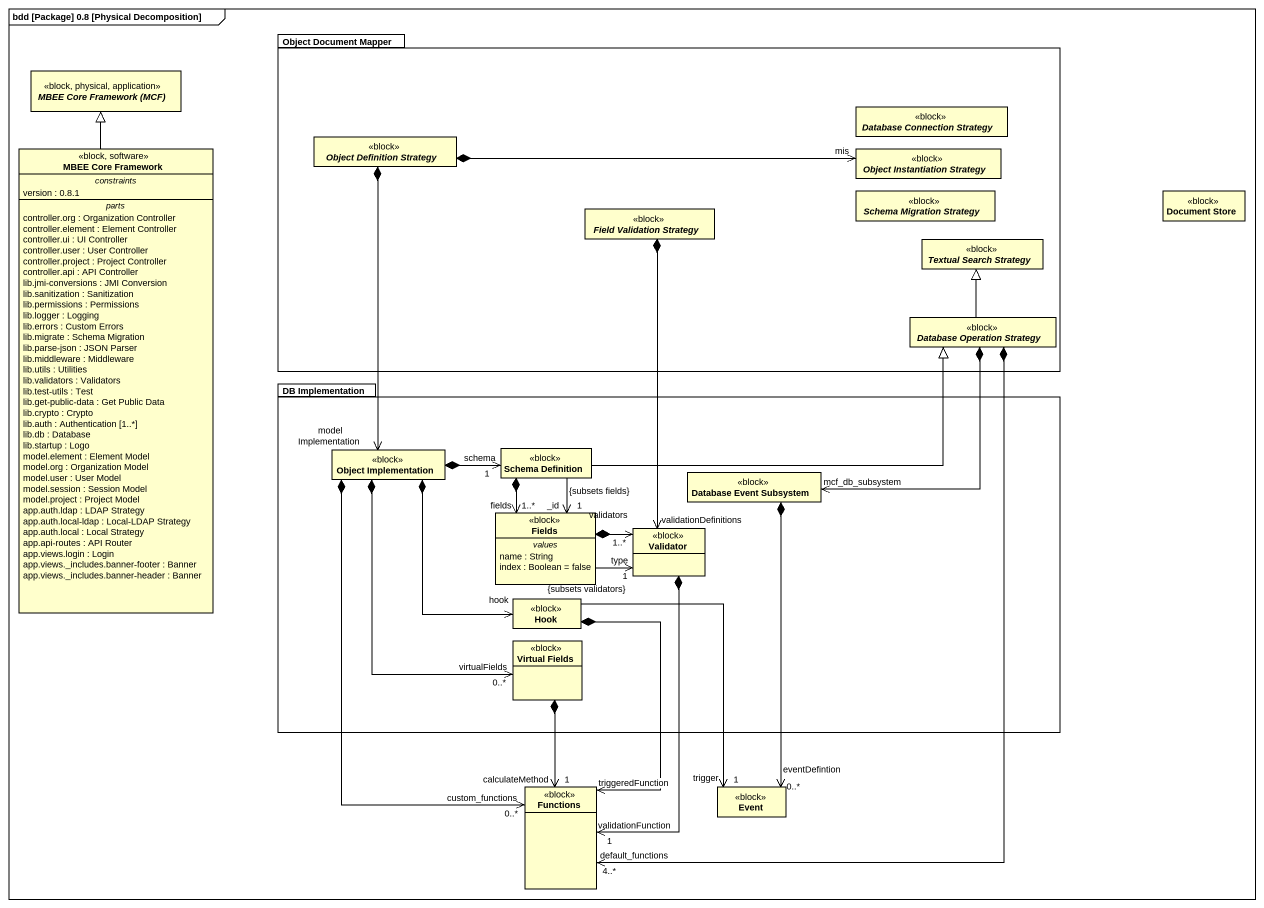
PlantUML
@startuml
mainframe bdd [Package] 0.8 [Physical Decomposition]
hide circle
hide empty members
package "Object Document Mapper" as Object_Document_Mapper {
  abstract class "Database Connection Strategy" as Database_Connection_Strategy <<block>>
  abstract class "Object Definition Strategy" as Object_Definition_Strategy <<block>>
  abstract class "Object Instantiation Strategy" as Object_Instantiation <<block>>
  abstract class "Schema Migration Strategy" as Schema_Migration_Strategy <<block>>
  abstract class "Field Validation Strategy" as Field_Validation_Strategy <<block>>
  abstract class "Textual Search Strategy" as Textual_Search_Strategy <<block>>
  abstract class "Database Operation Strategy" as Database_Operation_Strategy <<block>>
}
abstract class "MBEE Core Framework (MCF)" as MBEE_Core_Framework_MCF <<block, physical, application>>
class "MBEE Core Framework" as MBEE_Core_Framework <<block, software>> {
  -- constraints --
  version : 0.8.1
  -- parts --
  controller.org : Organization Controller
  controller.element : Element Controller
  controller.ui : UI Controller
  controller.user : User Controller
  controller.project : Project Controller
  controller.api : API Controller
  lib.jmi-conversions : JMI Conversion
  lib.sanitization : Sanitization
  lib.permissions : Permissions
  lib.logger : Logging
  lib.errors : Custom Errors
  lib.migrate : Schema Migration
  lib.parse-json : JSON Parser
  lib.middleware : Middleware
  lib.utils : Utilities
  lib.validators : Validators
  lib.test-utils : Test
  lib.get-public-data : Get Public Data
  lib.crypto : Crypto
  lib.auth : Authentication [1..*]
  lib.db : Database
  lib.startup : Logo
  model.element : Element Model
  model.org : Organization Model
  model.user : User Model
  model.session : Session Model
  model.project : Project Model
  app.auth.ldap : LDAP Strategy
  app.auth.local-ldap : Local-LDAP Strategy
  app.auth.local : Local Strategy
  app.api-routes : API Router
  app.views.login : Login
  app.views._includes.banner-footer : Banner
  app.views._includes.banner-header : Banner
}
class "Document Store" as Document_Store <<block>>
package "DB Implementation" as DB_Implementation {
  class "Object Implementation" as Object_Implementation <<block>>
  class "Schema Definition" as Schema_Definition <<block>>
  class "Database Event Subsystem" as Database_Event_Subsystem <<block>>
  class Fields <<block>> {
    -- values --
    name : String
    index : Boolean = false
  }
  class Validator <<block>>
  class Hook <<block>>
  class "Virtual Fields" as Virtual_Fields <<block>>
}
class Functions <<block>>
class Event <<block>>
MBEE_Core_Framework -up-|> MBEE_Core_Framework_MCF
Object_Definition_Strategy *-right-> "mis" Object_Instantiation
Object_Definition_Strategy *--> "model Implementation" Object_Implementation
Field_Validation_Strategy *--> "validationDefinitions" Validator
Database_Operation_Strategy -up-|> Textual_Search_Strategy
Database_Operation_Strategy *--> "mcf_db_subsystem" Database_Event_Subsystem
Database_Operation_Strategy *--> "default_functions\n4..*" Functions
Object_Implementation *-right-> "schema\n1" Schema_Definition
Object_Implementation *--> "hook" Hook
Object_Implementation *--> "virtualFields\n0..*" Virtual_Fields
Object_Implementation *--> "custom_functions\n0..*" Functions
Schema_Definition -right-|> Database_Operation_Strategy
Schema_Definition *--> "fields\n1..*" Fields
Schema_Definition --> "_id\n1\n{subsets fields}" Fields
Database_Event_Subsystem *--> "eventDefintion\n0..*" Event
Fields *-right-> "validators\n1..*" Validator
Fields -right-> "type\n1\n{subsets validators}" Validator
Validator *--> "validationFunction\n1" Functions
Hook *--> "triggeredFunction" Functions
Hook --> "trigger\n1" Event
Virtual_Fields *--> "calculateMethod\n1" Functions
@enduml
